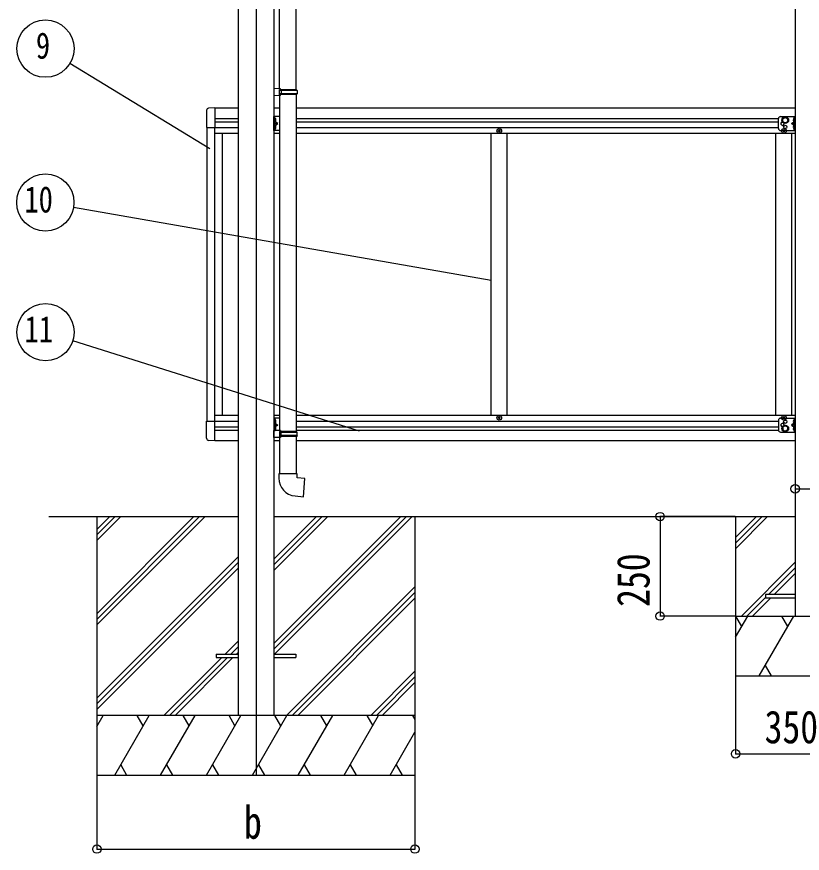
# Model space of a CAD drawing. Units: millimetres, scale not verified. Extents: x -10512 to 10512, y -7425 to 7425.
# Drawn here: x -5284 to -3308, y -4730 to -2627 of the extents above; entities that cross this region are included whole.
import ezdxf
from ezdxf.enums import TextEntityAlignment as Align

# ---------------------------------------------------------------- set-up
doc = ezdxf.new("R2010")
doc.units = ezdxf.units.MM
doc.header["$LTSCALE"] = 30
for name, color, linetype in [('0-3_YKK_12', 2, 'Continuous'), ('0-4_YKK_13', 4, 'Continuous'), ('0-5_YKK_A1', 4, 'Continuous'), ('0-6_YKK_D', 6, 'Continuous')]:
    doc.layers.add(name, color=color, linetype=linetype)
doc.styles.add('ＭＳ ゴシック', font='')
doc.styles.get('ＭＳ ゴシック').set_extended_font_data('MS Gothic')

msp = doc.modelspace()

# ---------------------------------------------------------------- linework, layer by layer
at = {"layer": '0-3_YKK_12'}
msp.add_lwpolyline([(-4682.31, -1359.32), (-4682.31, -3883.72), (-4682.31, -4283.72), (-4682.31, -4533.72)], dxfattribs=at)
at = {"layer": '0-4_YKK_13'}
for p, q in [((-4623.11, -2808.34), (-4623.11, -1966.21)), ((-4581.11, -2810.9), (-4581.11, -1963.65)), ((-4621.11, -2808.4), (-4637.11, -2807.93)), ((-4637.11, -2807.93), (-4637.11, -2825.87)), ((-4621.11, -2810.4), (-4623.11, -2810.4)), ((-4580.11, -2810.9), (-4623.11, -2810.9)), ((-4579.11, -2812.9), (-4623.11, -2812.9)), ((-4621.11, -2810.4), (-4621.11, -2808.4)), ((-4618.63, -2812.9), (-4618.2, -2810.9)), ((-4579.11, -2812.9), (-4580.11, -2810.9)), ((-4579.11, -2812.9), (-4579.11, -2820.9)), ((-4621.11, -2825.4), (-4637.11, -2825.87)), ((-4579.11, -2820.9), (-4623.11, -2820.9)), ((-4580.11, -2822.9), (-4623.11, -2822.9)), ((-4623.11, -2825.46), (-4623.11, -3667.6)), ((-4621.11, -2825.4), (-4621.11, -2823.4)), ((-4581.11, -2822.9), (-4581.11, -3670.15)), ((-4579.11, -2820.9), (-4580.11, -2822.9)), ((-4786.31, -2856.22), (-4801.6, -2857.02)), ((-4786.31, -2856.22), (-4786.31, -2905.41)), ((-4806.81, -2862.52), (-4806.81, -2905.41)), ((-4637.11, -2913.22), (-4637.11, -2878.22)), ((-4623.11, -2878.22), (-4637.11, -2878.22)), ((-4634.61, -2913.22), (-4634.61, -2878.22)), ((-3362.81, -2878.22), (-3325.81, -2878.22)), ((-3328.31, -2913.22), (-3328.31, -2878.22)), ((-3325.81, -2913.22), (-3325.81, -2878.22)), ((-4634.59, -2885.58), (-4635.2, -2886.72)), ((-4634.59, -2887.87), (-4635.2, -2886.72)), ((-4634.61, -2882.02), (-4634.32, -2882.02)), ((-4634.61, -2882.02), (-4634.61, -2891.42)), ((-4634.32, -2891.42), (-4634.61, -2891.42)), ((-4634.61, -2895.72), (-4627.61, -2895.72)), ((-4634.32, -2900.02), (-4634.61, -2900.02)), ((-4634.61, -2909.42), (-4634.61, -2900.02)), ((-4632.5, -2884.57), (-4634.52, -2885.58)), ((-4632.5, -2888.87), (-4634.52, -2887.87)), ((-4634.32, -2882.02), (-4634.32, -2891.42)), ((-4634.32, -2909.42), (-4634.32, -2900.02)), ((-3367.81, -2908.22), (-3367.81, -2883.22)), ((-3328.31, -2895.72), (-3335.31, -2895.72)), ((-3330.42, -2884.57), (-3328.4, -2885.58)), ((-3330.42, -2888.87), (-3328.4, -2887.87)), ((-3328.31, -2882.02), (-3328.6, -2882.02)), ((-3328.6, -2882.02), (-3328.6, -2891.42)), ((-3328.6, -2891.42), (-3328.31, -2891.42)), ((-3328.6, -2900.02), (-3328.31, -2900.02)), ((-3328.6, -2909.42), (-3328.6, -2900.02)), ((-3328.34, -2885.58), (-3327.73, -2886.72)), ((-3328.34, -2887.87), (-3327.73, -2886.72)), ((-3328.31, -2882.02), (-3328.31, -2891.42)), ((-3328.31, -2909.42), (-3328.31, -2900.02)), ((-4806.81, -2905.41), (-4786.31, -2905.41)), ((-4623.11, -2913.22), (-4637.11, -2913.22)), ((-4634.59, -2903.58), (-4635.2, -2904.72)), ((-4634.59, -2905.87), (-4635.2, -2904.72)), ((-4634.61, -2909.42), (-4634.32, -2909.42)), ((-4632.5, -2902.57), (-4634.52, -2903.58)), ((-4632.5, -2906.87), (-4634.52, -2905.87)), ((-4071.81, -2914.72), (-4072.81, -2914.72)), ((-3362.81, -2913.22), (-3325.81, -2913.22)), ((-3355.81, -2914.72), (-3356.81, -2914.72)), ((-3330.42, -2902.57), (-3328.4, -2903.58)), ((-3330.42, -2906.87), (-3328.4, -2905.87)), ((-3328.31, -2909.42), (-3328.6, -2909.42)), ((-3328.34, -2903.58), (-3327.73, -2904.72)), ((-3328.34, -2905.87), (-3327.73, -2904.72)), ((-4637.11, -3636.22), (-4637.11, -3671.22)), ((-4623.11, -3636.22), (-4637.11, -3636.22)), ((-4634.61, -3636.22), (-4634.61, -3667.26)), ((-4071.81, -3634.72), (-4072.81, -3634.72)), ((-3362.81, -3636.22), (-3325.81, -3636.22)), ((-3355.81, -3634.72), (-3356.81, -3634.72)), ((-3328.31, -3636.22), (-3328.31, -3671.22)), ((-3325.81, -3636.22), (-3325.81, -3671.22)), ((-4806.81, -3686.93), (-4806.81, -3644.03)), ((-4806.81, -3644.03), (-4786.31, -3644.03)), ((-4786.31, -3693.22), (-4786.31, -3644.03)), ((-4634.59, -3643.58), (-4635.2, -3644.72)), ((-4634.59, -3645.87), (-4635.2, -3644.72)), ((-4634.61, -3640.02), (-4634.32, -3640.02)), ((-4634.61, -3640.02), (-4634.61, -3649.42)), ((-4634.32, -3649.42), (-4634.61, -3649.42)), ((-4634.61, -3653.72), (-4627.61, -3653.72)), ((-4634.32, -3658.02), (-4634.61, -3658.02)), ((-4634.61, -3667.42), (-4634.61, -3658.02)), ((-4632.5, -3642.57), (-4634.52, -3643.58)), ((-4632.5, -3646.87), (-4634.52, -3645.87)), ((-4634.32, -3640.02), (-4634.32, -3649.42)), ((-4634.32, -3667.42), (-4634.32, -3658.02)), ((-3367.81, -3641.22), (-3367.81, -3666.22)), ((-3328.31, -3653.72), (-3335.31, -3653.72)), ((-3330.42, -3642.57), (-3328.4, -3643.58)), ((-3330.42, -3646.87), (-3328.4, -3645.87)), ((-3328.31, -3640.02), (-3328.6, -3640.02)), ((-3328.6, -3640.02), (-3328.6, -3649.42)), ((-3328.6, -3649.42), (-3328.31, -3649.42)), ((-3328.6, -3658.02), (-3328.31, -3658.02)), ((-3328.6, -3667.42), (-3328.6, -3658.02)), ((-3328.34, -3643.58), (-3327.73, -3644.72)), ((-3328.34, -3645.87), (-3327.73, -3644.72)), ((-3328.31, -3640.02), (-3328.31, -3649.42)), ((-3328.31, -3667.42), (-3328.31, -3658.02)), ((-4621.11, -3667.65), (-4637.11, -3667.18)), ((-4637.11, -3685.13), (-4637.11, -3667.18)), ((-4634.59, -3661.58), (-4635.2, -3662.72)), ((-4634.59, -3663.87), (-4635.2, -3662.72)), ((-4634.61, -3667.42), (-4634.32, -3667.42)), ((-4632.5, -3660.57), (-4634.52, -3661.58)), ((-4632.5, -3664.87), (-4634.52, -3663.87)), ((-4580.11, -3670.15), (-4623.11, -3670.15)), ((-4579.11, -3672.15), (-4623.11, -3672.15)), ((-4579.11, -3680.15), (-4623.11, -3680.15)), ((-4621.11, -3667.65), (-4621.11, -3669.65)), ((-4618.63, -3680.15), (-4618.2, -3682.15)), ((-4579.11, -3672.15), (-4580.11, -3670.15)), ((-4579.11, -3680.15), (-4580.11, -3682.15)), ((-4579.11, -3680.15), (-4579.11, -3672.15)), ((-3362.81, -3671.22), (-3325.81, -3671.22)), ((-3330.42, -3660.57), (-3328.4, -3661.58)), ((-3330.42, -3664.87), (-3328.4, -3663.87)), ((-3328.31, -3667.42), (-3328.6, -3667.42)), ((-3328.34, -3661.58), (-3327.73, -3662.72)), ((-3328.34, -3663.87), (-3327.73, -3662.72)), ((-4786.31, -3693.22), (-4801.6, -3692.42)), ((-4621.11, -3684.65), (-4637.11, -3685.13)), ((-4580.11, -3682.15), (-4623.11, -3682.15)), ((-4621.11, -3682.65), (-4623.11, -3682.65)), ((-4623.11, -3684.71), (-4623.11, -3776.15)), ((-4621.11, -3682.65), (-4621.11, -3684.65)), ((-4581.11, -3682.15), (-4581.11, -3776.15)), ((-4579.11, -3776.15), (-4625.11, -3776.15)), ((-4625.11, -3776.15), (-4625.11, -3787.07)), ((-4579.11, -3786.15), (-4579.11, -3776.15)), ((-3325.81, -4079.72), (-3400.81, -4079.72)), ((-4782.31, -4229.22), (-4782.31, -4238.22)), ((-4782.31, -4229.22), (-4727.51, -4229.22)), ((-4782.31, -4238.22), (-4727.51, -4238.22)), ((-4637.11, -4229.22), (-4582.31, -4229.22)), ((-4637.11, -4238.22), (-4582.31, -4238.22)), ((-4582.31, -4229.22), (-4582.31, -4238.22))]:
    msp.add_line(p, q, dxfattribs=at)
for points in [[(-4621.11, -2823.4), (-4623.11, -2823.4), (-4623.11, -2810.4)], [(-4618.63, -2812.9), (-4618.63, -2820.9), (-4618.2, -2822.9)], [(-4634.01, -2900.3), (-4627.61, -2895.72), (-4634.01, -2891.15)], [(-3328.91, -2900.3), (-3335.31, -2895.72), (-3328.91, -2891.15)], [(-4072.81, -2914.72), (-4072.81, -2913.72), (-4071.81, -2913.72)], [(-4070.81, -2912.72), (-4070.81, -2911.72), (-4069.81, -2911.72), (-4069.81, -2912.72)], [(-4069.81, -2915.72), (-4069.81, -2916.72), (-4070.81, -2916.72), (-4070.81, -2915.72)], [(-4068.81, -2913.72), (-4067.81, -2913.72), (-4067.81, -2914.72), (-4068.81, -2914.72)], [(-3356.81, -2914.72), (-3356.81, -2913.72), (-3355.81, -2913.72)], [(-3354.81, -2912.72), (-3354.81, -2911.72), (-3353.81, -2911.72), (-3353.81, -2912.72)], [(-3353.81, -2915.72), (-3353.81, -2916.72), (-3354.81, -2916.72), (-3354.81, -2915.72)], [(-3352.81, -2913.72), (-3351.81, -2913.72), (-3351.81, -2914.72), (-3352.81, -2914.72)], [(-4072.81, -3634.72), (-4072.81, -3635.72), (-4071.81, -3635.72)], [(-4069.81, -3633.72), (-4069.81, -3632.72), (-4070.81, -3632.72), (-4070.81, -3633.72)], [(-4070.81, -3636.72), (-4070.81, -3637.72), (-4069.81, -3637.72), (-4069.81, -3636.72)], [(-4068.81, -3635.72), (-4067.81, -3635.72), (-4067.81, -3634.72), (-4068.81, -3634.72)], [(-3356.81, -3634.72), (-3356.81, -3635.72), (-3355.81, -3635.72)], [(-3353.81, -3633.72), (-3353.81, -3632.72), (-3354.81, -3632.72), (-3354.81, -3633.72)], [(-3354.81, -3636.72), (-3354.81, -3637.72), (-3353.81, -3637.72), (-3353.81, -3636.72)], [(-3352.81, -3635.72), (-3351.81, -3635.72), (-3351.81, -3634.72), (-3352.81, -3634.72)], [(-4634.01, -3649.15), (-4627.61, -3653.72), (-4634.01, -3658.3)], [(-3328.91, -3649.15), (-3335.31, -3653.72), (-3328.91, -3658.3)], [(-4621.11, -3669.65), (-4623.11, -3669.65), (-4623.11, -3682.65)], [(-4618.63, -3680.15), (-4618.63, -3672.15), (-4618.2, -3670.15)], [(-4584.03, -3831.9), (-4563.2, -3833.72), (-4559.19, -3787.9), (-4579.11, -3786.15)], [(-3400.81, -4079.72), (-3400.81, -4087.72), (-3325.81, -4087.72)]]:
    msp.add_lwpolyline(points, dxfattribs=at)
for points in [[(-3350.81, -2879.72), (-3344.31, -2883.47), (-3344.31, -2890.98), (-3350.81, -2894.73), (-3357.31, -2890.98), (-3357.31, -2883.47)], [(-3350.81, -3669.73), (-3344.31, -3665.98), (-3344.31, -3658.47), (-3350.81, -3654.72), (-3357.31, -3658.47), (-3357.31, -3665.98)]]:
    msp.add_lwpolyline(points, close=True, dxfattribs=at)
for centre, radius in [((-3350.81, -2887.22), 8.5), ((-3350.81, -2887.22), 7.5), ((-3350.81, -2887.22), 6.5), ((-3350.81, -2904.22), 4.25), ((-4070.31, -2914.22), 5.9), ((-3354.31, -2914.22), 5.9), ((-4070.31, -3635.22), 5.9), ((-3354.31, -3635.22), 5.9), ((-3350.81, -3662.22), 8.5), ((-3350.81, -3662.22), 7.5), ((-3350.81, -3662.22), 6.5), ((-3350.81, -3645.22), 4.25)]:
    msp.add_circle(centre, radius, dxfattribs=at)
for centre, radius, start, end in [((-4801.31, -2862.52), 5.5, 93, 180), ((-3362.81, -2883.22), 5, 90, 180), ((-4638.21, -2886.72), 6.1, 309.60193, 50.39807), ((-4638.21, -2904.72), 6.1, 309.60193, 50.39807), ((-3357.81, -2895.72), 4.25, 94.76077, 6.29431), ((-3324.71, -2886.72), 6.1, 129.60193, 230.39807), ((-3324.71, -2904.72), 6.1, 129.60193, 230.39807), ((-4071.81, -2912.72), 1, 270, 0), ((-4071.81, -2915.72), 1, 0, 90), ((-4068.81, -2912.72), 1, 180, 270), ((-4068.81, -2915.72), 1, 90, 180), ((-3362.81, -2908.22), 5, 180, 270), ((-3355.81, -2912.72), 1, 270, 0), ((-3355.81, -2915.72), 1, 0, 90), ((-3352.81, -2912.72), 1, 180, 270), ((-3352.81, -2915.72), 1, 90, 180), ((-4071.81, -3633.72), 1, 270, 0), ((-4071.81, -3636.72), 1, 0, 90), ((-4068.81, -3633.72), 1, 180, 270), ((-4068.81, -3636.72), 1, 90, 180), ((-3362.81, -3641.22), 5, 90, 180), ((-3355.81, -3633.72), 1, 270, 0), ((-3355.81, -3636.72), 1, 0, 90), ((-3352.81, -3633.72), 1, 180, 270), ((-3352.81, -3636.72), 1, 90, 180), ((-4638.21, -3644.72), 6.1, 309.60193, 50.39807), ((-4638.21, -3662.72), 6.1, 309.60193, 50.39807), ((-3357.81, -3653.72), 4.25, 353.70569, 265.23923), ((-3324.71, -3644.72), 6.1, 129.60193, 230.39807), ((-3324.71, -3662.72), 6.1, 129.60193, 230.39807), ((-3362.81, -3666.22), 5, 180, 270), ((-4801.31, -3686.93), 5.5, 180, 267), ((-4580.11, -3787.07), 45, 180, 265)]:
    msp.add_arc(centre, radius, start, end, dxfattribs=at)
at = {"layer": '0-5_YKK_A1'}
for p, q in [((-4727.51, -1754.72), (-4727.51, -4383.72)), ((-4637.11, -1754.72), (-4637.11, -4383.72)), ((-3325.81, -1770.72), (-3325.81, -4133.72)), ((-4727.51, -2856.72), (-4786.31, -2856.72)), ((-4623.11, -2856.72), (-4637.11, -2856.72)), ((-3325.81, -2856.72), (-4581.11, -2856.72)), ((-4786.31, -2882.72), (-4727.51, -2882.72)), ((-4786.31, -2891.72), (-4727.51, -2891.72)), ((-4581.11, -2882.72), (-3367.79, -2882.72)), ((-4581.11, -2891.72), (-3367.81, -2891.72)), ((-4806.31, -2905.41), (-4806.31, -3644.02)), ((-4786.31, -2905.22), (-4727.51, -2905.22)), ((-4786.31, -3644.03), (-4786.31, -2905.22)), ((-4727.51, -2920.72), (-4786.31, -2920.72)), ((-4766.31, -3628.72), (-4766.31, -2920.72)), ((-4623.11, -2920.72), (-4637.11, -2920.72)), ((-4581.11, -2905.22), (-3367.81, -2905.22)), ((-3325.81, -2920.72), (-4581.11, -2920.72)), ((-4090.31, -3628.72), (-4090.31, -2920.72)), ((-4050.31, -3628.72), (-4050.31, -2920.72)), ((-3374.31, -3628.72), (-3374.31, -2920.72)), ((-3334.31, -3628.72), (-3334.31, -2920.72)), ((-4786.31, -3628.72), (-4727.51, -3628.72)), ((-4637.11, -3628.72), (-4623.11, -3628.72)), ((-4581.11, -3628.72), (-3325.81, -3628.72)), ((-4786.31, -3644.22), (-4727.51, -3644.22)), ((-4786.31, -3657.72), (-4727.51, -3657.72)), ((-4581.11, -3644.22), (-3367.81, -3644.22)), ((-4581.11, -3657.72), (-3367.81, -3657.72)), ((-4786.31, -3666.72), (-4727.51, -3666.72)), ((-4581.11, -3666.72), (-3367.79, -3666.72)), ((-4786.31, -3692.72), (-4727.51, -3692.72)), ((-4637.11, -3692.72), (-4623.11, -3692.72)), ((-4581.11, -3692.72), (-3325.81, -3692.72)), ((-5203.35, -3883.72), (-4727.51, -3883.72)), ((-5082.51, -3883.72), (-5082.51, -4533.72)), ((-5082.51, -4127.9), (-4838.33, -3883.72)), ((-5082.51, -4142.04), (-4824.19, -3883.72)), ((-5082.51, -4156.18), (-4810.05, -3883.72)), ((-5082.51, -3944.05), (-5022.18, -3883.72)), ((-5082.51, -3929.91), (-5036.32, -3883.72)), ((-5082.51, -3915.77), (-5050.46, -3883.72)), ((-4637.11, -3883.72), (-3325.81, -3883.72)), ((-4637.11, -4231.28), (-4289.55, -3883.72)), ((-4637.11, -4203), (-4317.83, -3883.72)), ((-4637.11, -4217.14), (-4303.69, -3883.72)), ((-4637.11, -4019.15), (-4501.68, -3883.72)), ((-4637.11, -4005.01), (-4515.82, -3883.72)), ((-4637.11, -3990.87), (-4529.96, -3883.72)), ((-4282.51, -3883.72), (-4282.51, -4533.72)), ((-3475.81, -3883.72), (-3475.81, -4283.72)), ((-3475.81, -3936.07), (-3423.46, -3883.72)), ((-3475.81, -3950.21), (-3409.32, -3883.72)), ((-3475.81, -3964.35), (-3395.18, -3883.72)), ((-5082.51, -4340.03), (-4727.51, -3985.03)), ((-5082.51, -4354.17), (-4727.51, -3999.18)), ((-5082.51, -4368.32), (-4727.51, -4013.32)), ((-3461.33, -4133.72), (-3325.81, -3998.2)), ((-3393.19, -4079.72), (-3325.81, -4012.34)), ((-3379.05, -4079.72), (-3325.81, -4026.49)), ((-4605.7, -4383.72), (-4282.51, -4060.53)), ((-4591.56, -4383.72), (-4282.51, -4074.67)), ((-4577.42, -4383.72), (-4282.51, -4088.82)), ((-3447.19, -4133.72), (-3400.81, -4087.34)), ((-3433.05, -4133.72), (-3387.05, -4087.72)), ((-3475.81, -4133.72), (-3125.81, -4133.72)), ((-3475.81, -4186.84), (-3445.14, -4133.72)), ((-3460.15, -4159.71), (-3475.15, -4133.72)), ((-3416.28, -4283.72), (-3329.67, -4133.72)), ((-3344.68, -4159.71), (-3359.68, -4133.72)), ((-4759.57, -4229.22), (-4727.51, -4197.16)), ((-4745.43, -4229.22), (-4727.51, -4211.31)), ((-4731.29, -4229.22), (-4727.51, -4225.45)), ((-4914.07, -4383.72), (-4768.57, -4238.22)), ((-4899.93, -4383.72), (-4754.43, -4238.22)), ((-4885.79, -4383.72), (-4740.29, -4238.22)), ((-3401.28, -4257.74), (-3386.28, -4283.72)), ((-4393.57, -4383.72), (-4282.51, -4272.66)), ((-4379.43, -4383.72), (-4282.51, -4286.81)), ((-3475.81, -4283.72), (-3125.81, -4283.72)), ((-4365.29, -4383.72), (-4282.51, -4300.95)), ((-4282.51, -4383.72), (-5082.51, -4383.72)), ((-5082.51, -4411.22), (-5066.63, -4383.72)), ((-5037.77, -4533.72), (-4951.16, -4383.72)), ((-4966.16, -4409.7), (-4981.16, -4383.72)), ((-4922.29, -4533.72), (-4835.69, -4383.72)), ((-4850.69, -4409.7), (-4865.7, -4383.72)), ((-4806.82, -4533.72), (-4720.22, -4383.72)), ((-4735.22, -4409.7), (-4750.22, -4383.72)), ((-4691.35, -4533.72), (-4604.75, -4383.72)), ((-4619.75, -4409.7), (-4634.75, -4383.72)), ((-4575.88, -4533.72), (-4489.28, -4383.72)), ((-4504.28, -4409.7), (-4519.28, -4383.72)), ((-4460.41, -4533.72), (-4373.81, -4383.72)), ((-4403.81, -4383.72), (-4388.81, -4409.7)), ((-4288.34, -4383.72), (-4282.51, -4393.82)), ((-4344.94, -4533.72), (-4282.51, -4425.58)), ((-5022.77, -4507.74), (-5007.77, -4533.72)), ((-4907.3, -4507.74), (-4892.3, -4533.72)), ((-4791.83, -4507.74), (-4776.83, -4533.72)), ((-4676.36, -4507.74), (-4661.36, -4533.72)), ((-4560.89, -4507.74), (-4545.89, -4533.72)), ((-4445.42, -4507.74), (-4430.42, -4533.72)), ((-4329.95, -4507.74), (-4314.95, -4533.72)), ((-5082.51, -4533.72), (-4282.51, -4533.72))]:
    msp.add_line(p, q, dxfattribs=at)
at = {"layer": '0-6_YKK_D'}
for p, q in [((-4798.36, -2959.46), (-5150.7, -2744.72)), ((-4090.31, -3289.99), (-5141.41, -3106.44)), ((-4421.61, -3668.67), (-5143.16, -3441.84)), ((-3325.81, -3774.77), (-3325.81, -3815.01)), ((-3476.81, -3883.72), (-3666.78, -3883.72)), ((-3665.78, -3883.72), (-3665.78, -4133.72)), ((-3476.81, -4133.72), (-3666.78, -4133.72)), ((-3475.81, -4284.72), (-3475.81, -4480.99)), ((-3475.81, -4479.99), (-3125.81, -4479.99)), ((-4282.51, -4519.51), (-4282.51, -4720.43)), ((-5082.51, -4533.72), (-5082.51, -4720.43)), ((-5082.51, -4719.43), (-4282.51, -4719.43))]:
    msp.add_line(p, q, dxfattribs=at)
msp.add_lwpolyline([(-3325.81, -3814.01), (-3275.81, -3814.01), (-3097.98, -3814.01)], dxfattribs=at)
for centre, radius in [((-5212.18, -2707.25), 72), ((-5212.34, -3094.05), 72), ((-5211.84, -3420.24), 72), ((-3325.81, -3814.01), 10.62), ((-3665.78, -3883.72), 10.62), ((-3665.78, -4133.72), 10.62), ((-3475.81, -4479.99), 10.62), ((-5082.51, -4719.43), 10.62), ((-4282.51, -4719.43), 10.62)]:
    msp.add_circle(centre, radius, dxfattribs=at)

# ---------------------------------------------------------------- texts
at = {"layer": '0-6_YKK_D', "style": 'ＭＳ ゴシック', "width": 0.8}
for s, height, p in [('9', 65.98, (-5236.18, -2752.25)), ('10', 65.98, (-5265.14, -3139.05)), ('11', 65.98, (-5264.64, -3465.24)), ('350', 82.48, (-3402.81, -4478.33)), ('b', 82.48, (-4712.51, -4718.13))]:
    msp.add_text(s, height=height, dxfattribs=at).set_placement(p, align=Align.BOTTOM_LEFT)
msp.add_text('250', height=82.48, rotation=90, dxfattribs=at).set_placement((-3667.45, -4110.72), align=Align.BOTTOM_LEFT)

doc.saveas('drawing.dxf')
